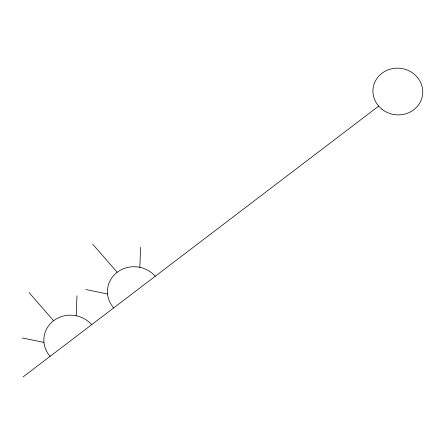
<?xml version="1.0" encoding="UTF-8"?>
<svg xmlns="http://www.w3.org/2000/svg" width="445" height="445" viewBox="0 0 445 445"><rect width="100%" height="100%" fill="white"/><g stroke="black" fill="none" stroke-linecap="round" stroke-linejoin="round"><path stroke-width="0.67" d="M76.262 315.766L76.957 295.791M139.864 267.334L140.553 247.359M23.173 376.843L378.684 106.105M85.852 289.545L107.562 293.989M22.25 337.978L43.96 342.422M92.649 244.138L117.196 272.279A27.067 25.321 8.2 0 1 155.266 276.245M29.053 292.571L53.6 320.712A27.067 25.321 8.2 0 1 91.664 324.683M113.681 307.918A27.067 25.321 8.2 0 1 117.196 272.279M50.085 356.35A27.067 25.321 8.2 0 1 53.6 320.712M382.038 109.298A24.942 23.335 8.2 0 0 422.422 95.753A24.942 23.335 8.2 0 0 389.064 69.492A24.942 23.335 8.2 0 0 382.038 109.298"/></g></svg>
